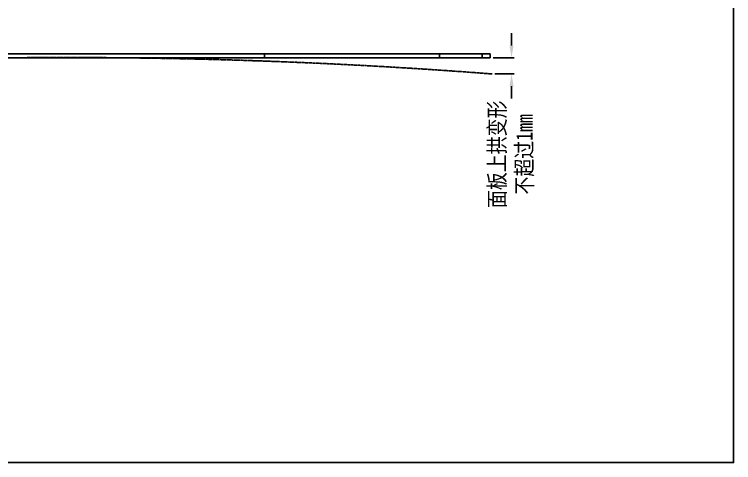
# Model space of a CAD drawing. Header units: inches. Extents: x 1466 to 2567, y -36 to 323.
# Drawn here: x 1710.1 to 1973.1, y -35.6 to 128.2 of the extents above; entities that cross this region are included whole.
import ezdxf

# ---------------------------------------------------------------- set-up
doc = ezdxf.new("R2010")
doc.units = ezdxf.units.IN
doc.header["$LTSCALE"] = 0.909449
doc.header["$MEASUREMENT"] = 0
doc.header["$PDMODE"] = 3
doc.header["$PDSIZE"] = 0.3125
doc.linetypes.add('CENTER', pattern=[0.6, 0.375, -0.075, 0.075, -0.075])
doc.linetypes.add('PHANTOM', pattern=[0.8, 0.45, -0.05, 0.1, -0.05, 0.1, -0.05])
doc.layers.get('0').update_dxf_attribs({"linetype": 'CONTINUOUS'})
doc.layers.get('Defpoints').update_dxf_attribs({"linetype": 'CONTINUOUS'})
doc.layers.add('DEFAULT_3', color=7, linetype='PHANTOM')
doc.styles.get("Standard").update_dxf_attribs({"font": 'txt', "width": 0.8})
doc.dimstyles.get("Standard").update_dxf_attribs({"dimtxt": 6, "dimasz": 4.5, "dimexe": 1, "dimexo": 1, "dimgap": 0.09, "dimtad": 0, "dimzin": 1, "dimdsep": 46, "dimtxsty": 'STANDARD', "dimcen": 0.09, "dimclrd": 5, "dimclre": 5, "dimclrt": 1, "dimadec": 0, "dimazin": 0, "dimtp": 0.01, "dimtm": 0.01, "dimtfac": 1, "dimtofl": 0, "dimtmove": 0, "dimatfit": 3, "dimfxl": 1, "dimtolj": 1, "dimtzin": 4, "dimarcsym": 0})

# ---------------------------------------------------------------- blocks, each defined once
blk = doc.blocks.new('*D11')
at = {"layer": 'DEFAULT_3', "color": 3, "linetype": 'ByBlock', "lineweight": -2}
for p, q in [((1891.87, 116.8), (1891.87, 121.3)), ((1885.1, 112.3), (1892.87, 112.3)), ((1885.77, 106.43), (1892.87, 106.43)), ((1891.87, 101.93), (1891.87, 97.43))]:
    blk.add_line(p, q, dxfattribs=at)
at = {"layer": 'DEFAULT_3', "color": 3, "linetype": 'ByBlock'}
for points in [[(1891.12, 116.8), (1892.62, 116.8), (1891.87, 112.3)], [(1891.12, 101.93), (1892.62, 101.93), (1891.87, 106.43)]]:
    blk.add_solid(points, dxfattribs=at)
at = {"layer": 'Defpoints', "color": 0, "linetype": 'ByBlock'}
for p in [(1884.1, 112.3), (1891.87, 112.3), (1884.77, 106.43)]:
    blk.add_point(p, dxfattribs=at)
at = {"layer": 'DEFAULT_3', "color": 3, "linetype": 'ByBlock', "insert": (1891.87, 77.05), "char_height": 6, "attachment_point": 5, "rotation": 90}
blk.add_mtext('\\A1;{\\fSimSun|b0|i0|c134|p2;面板上拱变形}\\P{\\fSimSun|b0|i0|c134|p2;不超过1mm}', dxfattribs=at)

msp = doc.modelspace()

# ---------------------------------------------------------------- linework, layer by layer
at = {"color": 7, "linetype": 'Continuous'}
for p, q in [((1589.191, 113.802), (1884.097, 113.802)), ((1801.562, 112.302), (1801.562, 113.802)), ((1865.562, 112.302), (1865.562, 113.802)), ((1881.097, 113.802), (1881.097, 112.302)), ((1884.097, 113.802), (1884.097, 112.302)), ((1589.191, 112.302), (1884.097, 112.302))]:
    msp.add_line(p, q, dxfattribs=at)
msp.add_lwpolyline([(1466.181, -35.638), (1973.078, -35.638), (1973.078, 322.773), (1466.181, 322.773)], close=True)
at = {"layer": 'DEFAULT_3', "linetype": 'CENTER'}
msp.add_arc((1729.001, -1911.878), 2024.306, 85.586689, 93.935764, dxfattribs=at)

# ---------------------------------------------------------------- dimensions: what is measured, and where the dimension line sits
at = {"layer": 'DEFAULT_3', "linetype": 'ByBlock'}
dim = msp.add_linear_dim(base=(1891.874, 112.302), p1=(1884.773, 106.426), p2=(1884.097, 112.302), angle=90, text='{\\fSimSun|b0|i0|c134|p2;面板上拱变形}\\P{\\fSimSun|b0|i0|c134|p2;不超过1mm}', dimstyle='STANDARD', override={"dimclrd": 3, "dimclre": 3, "dimclrt": 3, "dimtfillclr": 256}, dxfattribs=at)
dim.commit()
dim.dimension.update_dxf_attribs({"geometry": '*D11', "text_midpoint": (1891.874, 77.049), "dimtype": 160})

doc.saveas('drawing.dxf')
